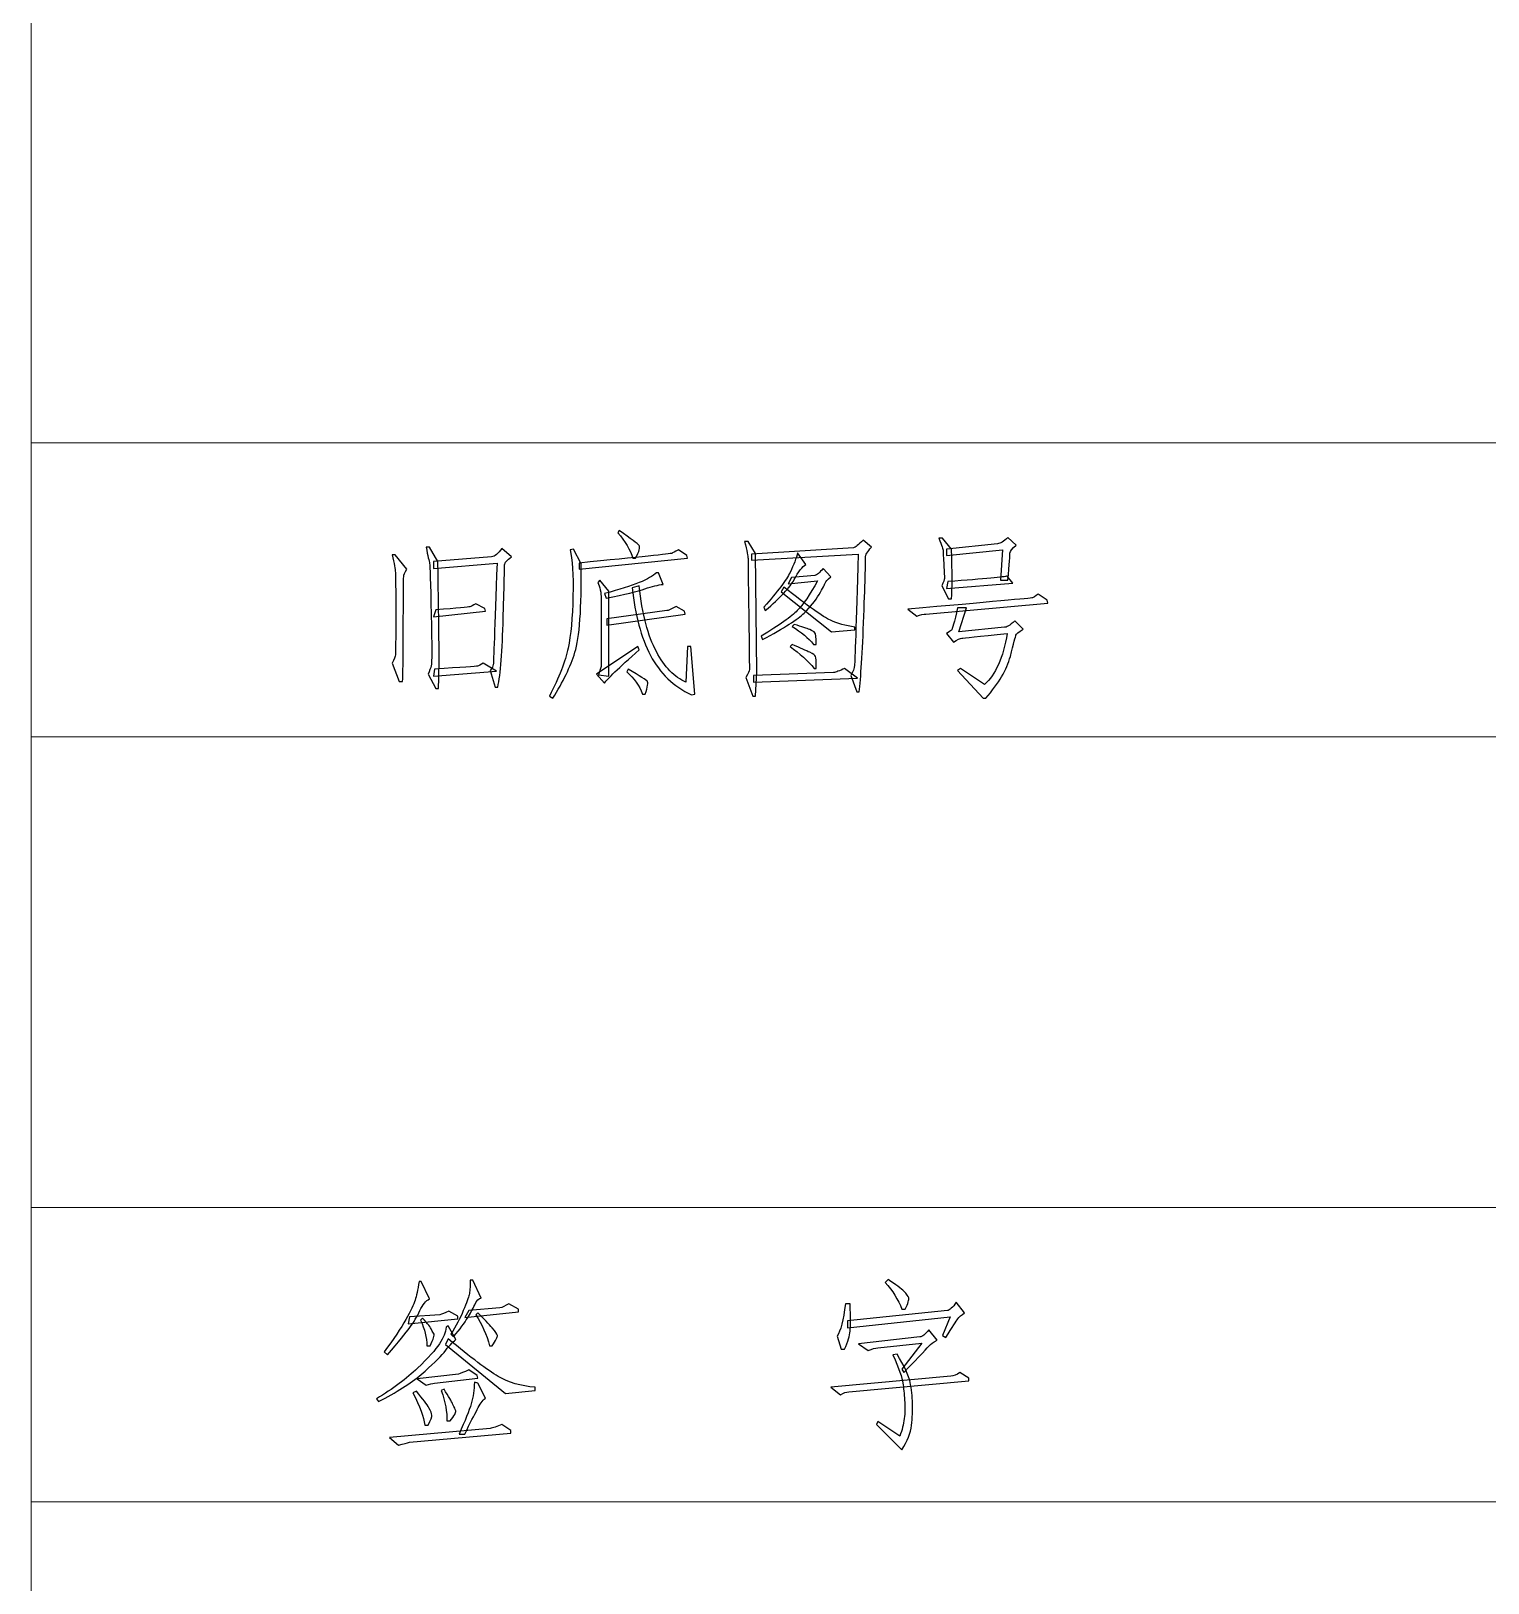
# Model space of a CAD drawing. Header units: millimetres. Extents: x -894 to 2281, y 379 to 1725.
# Drawn here: x 279 to 375.5, y 664.2 to 766.9 of the extents above; entities that cross this region are included whole.
import ezdxf

# ---------------------------------------------------------------- set-up
doc = ezdxf.new("R2010")
doc.units = ezdxf.units.MM
doc.layers.add('layer 1', color=7, linetype='Continuous')

msp = doc.modelspace()

# ---------------------------------------------------------------- linework, layer by layer
at = {"layer": 'layer 1', "color": 1, "lineweight": 9}
for points in [[(279.043, 1724.756), (279.043, 1724.756), (279.043, 568.309), (279.043, 568.309)], [(383.463, 739.634), (383.463, 739.634), (279.043, 739.634), (279.043, 739.634)], [(383.463, 720.165), (383.463, 720.165), (279.043, 720.165), (279.043, 720.165)], [(383.463, 689.015), (383.463, 689.015), (279.043, 689.015), (279.043, 689.015)], [(383.463, 669.547), (383.463, 669.547), (279.043, 669.547), (279.043, 669.547)]]:
    msp.add_open_spline(points, degree=3, dxfattribs=at)
at = {"layer": 'layer 1', "color": 1}
for points, knots in [([(318.88, 731.995), (318.697, 732.543), (318.363, 733.105), (317.876, 733.683), (317.876, 733.683), (317.876, 733.683), (317.967, 733.82), (317.967, 733.82), (317.967, 733.82), (318.758, 733.273), (319.2, 732.946), (319.291, 732.838), (319.291, 732.838), (319.381, 732.731), (319.305, 732.451), (319.061, 731.995), (319.061, 731.995), (319.061, 731.995), (318.88, 731.995), (318.88, 731.995)], [0, 0, 0, 0, 0.2, 0.2, 0.2, 0.2, 0.4, 0.4, 0.4, 0.4, 0.6, 0.6, 0.6, 0.6, 0.8, 0.8, 0.8, 0.8, 1, 1, 1, 1]), ([(339.642, 732.587), (339.642, 732.587), (343.018, 732.953), (343.018, 732.953), (343.018, 732.953), (343.201, 732.953), (343.429, 733.09), (343.703, 733.364), (343.703, 733.364), (343.703, 733.364), (344.25, 732.862), (344.25, 732.862), (344.25, 732.862), (343.976, 732.618), (343.839, 732.443), (343.839, 732.336), (343.839, 732.336), (343.839, 732.231), (343.795, 731.629), (343.703, 730.535), (343.703, 730.535), (343.703, 730.535), (343.201, 730.535), (343.201, 730.535), (343.201, 730.535), (343.201, 730.535), (343.337, 732.543), (343.337, 732.543), (343.337, 732.543), (343.337, 732.543), (339.642, 732.176), (339.642, 732.176), (339.642, 732.176), (339.642, 732.176), (339.642, 732.587), (339.642, 732.587)], [0, 0, 0, 0, 0.1111111, 0.1111111, 0.1111111, 0.1111111, 0.2222222, 0.2222222, 0.2222222, 0.2222222, 0.3333333, 0.3333333, 0.3333333, 0.3333333, 0.4444444, 0.4444444, 0.4444444, 0.4444444, 0.5555556, 0.5555556, 0.5555556, 0.5555556, 0.6666667, 0.6666667, 0.6666667, 0.6666667, 0.7777778, 0.7777778, 0.7777778, 0.7777778, 0.8888889, 0.8888889, 0.8888889, 0.8888889, 1, 1, 1, 1]), ([(305.533, 728.275), (305.488, 730.389), (305.449, 731.514), (305.42, 731.653), (305.42, 731.653), (305.389, 731.789), (305.313, 732.147), (305.19, 732.726), (305.19, 732.726), (305.19, 732.726), (305.42, 732.726), (305.42, 732.726), (305.42, 732.726), (305.42, 732.726), (305.967, 731.766), (305.967, 731.766), (305.967, 731.766), (306.058, 727.204), (306.074, 724.405), (306.012, 723.371), (306.012, 723.371), (306.012, 723.371), (305.831, 723.371), (305.831, 723.371), (305.831, 723.371), (305.831, 723.371), (305.328, 724.329), (305.328, 724.329), (305.328, 724.329), (305.42, 724.541), (305.488, 724.724), (305.533, 724.876), (305.533, 724.876), (305.579, 725.027), (305.579, 726.161), (305.533, 728.275)], [0, 0, 0, 0, 0.1111111, 0.1111111, 0.1111111, 0.1111111, 0.2222222, 0.2222222, 0.2222222, 0.2222222, 0.3333333, 0.3333333, 0.3333333, 0.3333333, 0.4444444, 0.4444444, 0.4444444, 0.4444444, 0.5555556, 0.5555556, 0.5555556, 0.5555556, 0.6666667, 0.6666667, 0.6666667, 0.6666667, 0.7777778, 0.7777778, 0.7777778, 0.7777778, 0.8888889, 0.8888889, 0.8888889, 0.8888889, 1, 1, 1, 1]), ([(309.936, 723.462), (309.936, 723.462), (309.753, 723.462), (309.753, 723.462), (309.753, 723.462), (309.753, 723.462), (309.434, 724.556), (309.434, 724.556), (309.434, 724.556), (309.557, 724.708), (309.625, 724.847), (309.641, 724.967), (309.641, 724.967), (309.654, 725.09), (309.738, 727.325), (309.89, 731.676), (309.89, 731.676), (309.89, 731.676), (305.692, 731.31), (305.692, 731.31), (305.692, 731.31), (305.692, 731.31), (305.692, 731.766), (305.692, 731.766), (305.692, 731.766), (305.692, 731.766), (309.526, 732.085), (309.526, 732.085), (309.526, 732.085), (309.738, 732.116), (309.968, 732.299), (310.211, 732.634), (310.211, 732.634), (310.211, 732.634), (310.85, 732.085), (310.85, 732.085), (310.85, 732.085), (310.544, 731.873), (310.392, 731.698), (310.392, 731.561), (310.392, 731.561), (310.392, 731.425), (310.363, 730.253), (310.3, 728.047), (310.3, 728.047), (310.24, 725.841), (310.12, 724.313), (309.936, 723.462)], [0, 0, 0, 0, 0.0833333, 0.0833333, 0.0833333, 0.0833333, 0.1666667, 0.1666667, 0.1666667, 0.1666667, 0.25, 0.25, 0.25, 0.25, 0.3333333, 0.3333333, 0.3333333, 0.3333333, 0.4166667, 0.4166667, 0.4166667, 0.4166667, 0.5, 0.5, 0.5, 0.5, 0.5833333, 0.5833333, 0.5833333, 0.5833333, 0.6666667, 0.6666667, 0.6666667, 0.6666667, 0.75, 0.75, 0.75, 0.75, 0.8333333, 0.8333333, 0.8333333, 0.8333333, 0.9166667, 0.9166667, 0.9166667, 0.9166667, 1, 1, 1, 1]), ([(314.956, 732.587), (314.956, 732.587), (315.458, 731.629), (315.458, 731.629), (315.458, 731.629), (315.487, 728.678), (315.351, 726.725), (315.047, 725.765), (315.047, 725.765), (314.743, 724.808), (314.257, 723.797), (313.587, 722.732), (313.587, 722.732), (313.587, 722.732), (313.359, 722.868), (313.359, 722.868), (313.359, 722.868), (313.998, 724.116), (314.408, 725.174), (314.592, 726.04), (314.592, 726.04), (314.772, 726.906), (314.88, 728.055), (314.911, 729.486), (314.911, 729.486), (314.94, 730.915), (314.88, 731.933), (314.728, 732.543), (314.728, 732.543), (314.728, 732.543), (314.956, 732.587), (314.956, 732.587)], [0, 0, 0, 0, 0.125, 0.125, 0.125, 0.125, 0.25, 0.25, 0.25, 0.25, 0.375, 0.375, 0.375, 0.375, 0.5, 0.5, 0.5, 0.5, 0.625, 0.625, 0.625, 0.625, 0.75, 0.75, 0.75, 0.75, 0.875, 0.875, 0.875, 0.875, 1, 1, 1, 1]), ([(322.439, 732.176), (322.439, 732.176), (322.484, 731.995), (322.484, 731.995), (322.484, 731.995), (322.484, 731.995), (315.322, 731.265), (315.322, 731.265), (315.322, 731.265), (315.322, 731.265), (315.322, 731.676), (315.322, 731.676), (315.322, 731.676), (319.367, 732.071), (321.411, 732.284), (321.458, 732.315), (321.458, 732.315), (321.503, 732.344), (321.649, 732.42), (321.892, 732.543), (321.892, 732.543), (321.892, 732.543), (322.439, 732.176), (322.439, 732.176)], [0, 0, 0, 0, 0.1666667, 0.1666667, 0.1666667, 0.1666667, 0.3333333, 0.3333333, 0.3333333, 0.3333333, 0.5, 0.5, 0.5, 0.5, 0.6666667, 0.6666667, 0.6666667, 0.6666667, 0.8333333, 0.8333333, 0.8333333, 0.8333333, 1, 1, 1, 1]), ([(327.092, 724.465), (327.092, 724.465), (327.003, 722.868), (327.003, 722.868), (327.003, 722.868), (327.003, 722.868), (326.82, 722.868), (326.82, 722.868), (326.82, 722.868), (326.82, 722.868), (326.362, 724.101), (326.362, 724.101), (326.362, 724.101), (326.516, 724.375), (326.592, 724.549), (326.592, 724.624), (326.592, 724.624), (326.592, 724.7), (326.576, 725.911), (326.545, 728.254), (326.545, 728.254), (326.516, 730.596), (326.501, 731.836), (326.501, 731.972), (326.501, 731.972), (326.501, 732.108), (326.425, 732.482), (326.273, 733.09), (326.273, 733.09), (326.273, 733.09), (326.501, 733.09), (326.501, 733.09), (326.501, 733.09), (326.501, 733.09), (327.003, 732.315), (327.003, 732.315), (327.003, 732.315), (327.003, 732.315), (327.092, 724.465), (327.092, 724.465)], [0, 0, 0, 0, 0.1, 0.1, 0.1, 0.1, 0.2, 0.2, 0.2, 0.2, 0.3, 0.3, 0.3, 0.3, 0.4, 0.4, 0.4, 0.4, 0.5, 0.5, 0.5, 0.5, 0.6, 0.6, 0.6, 0.6, 0.7, 0.7, 0.7, 0.7, 0.8, 0.8, 0.8, 0.8, 0.9, 0.9, 0.9, 0.9, 1, 1, 1, 1]), ([(334.165, 728.162), (334.074, 725.697), (333.969, 724.025), (333.846, 723.143), (333.846, 723.143), (333.846, 723.143), (333.71, 723.143), (333.71, 723.143), (333.71, 723.143), (333.71, 723.143), (333.299, 724.237), (333.299, 724.237), (333.299, 724.237), (333.451, 724.48), (333.535, 724.708), (333.55, 724.922), (333.55, 724.922), (333.566, 725.135), (333.65, 727.584), (333.801, 732.268), (333.801, 732.268), (333.801, 732.268), (326.728, 731.857), (326.728, 731.857), (326.728, 731.857), (326.728, 731.857), (326.728, 732.268), (326.728, 732.268), (326.728, 732.268), (326.728, 732.268), (333.482, 732.679), (333.482, 732.679), (333.482, 732.679), (333.603, 732.71), (333.817, 732.877), (334.121, 733.181), (334.121, 733.181), (334.121, 733.181), (334.668, 732.726), (334.668, 732.726), (334.668, 732.726), (334.393, 732.42), (334.265, 732.2), (334.28, 732.064), (334.28, 732.064), (334.296, 731.925), (334.257, 730.625), (334.165, 728.162)], [0, 0, 0, 0, 0.0833333, 0.0833333, 0.0833333, 0.0833333, 0.1666667, 0.1666667, 0.1666667, 0.1666667, 0.25, 0.25, 0.25, 0.25, 0.3333333, 0.3333333, 0.3333333, 0.3333333, 0.4166667, 0.4166667, 0.4166667, 0.4166667, 0.5, 0.5, 0.5, 0.5, 0.5833333, 0.5833333, 0.5833333, 0.5833333, 0.6666667, 0.6666667, 0.6666667, 0.6666667, 0.75, 0.75, 0.75, 0.75, 0.8333333, 0.8333333, 0.8333333, 0.8333333, 0.9166667, 0.9166667, 0.9166667, 0.9166667, 1, 1, 1, 1]), ([(327.641, 728.526), (327.641, 728.526), (327.55, 728.756), (327.55, 728.756), (327.55, 728.756), (328.463, 729.79), (329.039, 730.557), (329.283, 731.059), (329.283, 731.059), (329.526, 731.561), (329.693, 731.995), (329.785, 732.359), (329.785, 732.359), (329.785, 732.359), (330.332, 731.585), (330.332, 731.585), (330.332, 731.585), (330.089, 731.433), (329.832, 731.098), (329.557, 730.58), (329.557, 730.58), (329.283, 730.062), (328.644, 729.379), (327.641, 728.526)], [0, 0, 0, 0, 0.1666667, 0.1666667, 0.1666667, 0.1666667, 0.3333333, 0.3333333, 0.3333333, 0.3333333, 0.5, 0.5, 0.5, 0.5, 0.6666667, 0.6666667, 0.6666667, 0.6666667, 0.8333333, 0.8333333, 0.8333333, 0.8333333, 1, 1, 1, 1]), ([(339.961, 729.303), (339.961, 729.303), (339.778, 729.303), (339.778, 729.303), (339.778, 729.303), (339.778, 729.303), (339.323, 730.169), (339.323, 730.169), (339.323, 730.169), (339.443, 730.413), (339.504, 730.572), (339.504, 730.648), (339.504, 730.648), (339.504, 730.724), (339.49, 731.036), (339.459, 731.585), (339.459, 731.585), (339.428, 732.132), (339.414, 732.435), (339.414, 732.496), (339.414, 732.496), (339.414, 732.558), (339.323, 732.831), (339.14, 733.317), (339.14, 733.317), (339.14, 733.317), (339.367, 733.317), (339.367, 733.317), (339.367, 733.317), (339.367, 733.317), (339.961, 732.587), (339.961, 732.587), (339.961, 732.587), (340.022, 731.067), (340.022, 729.973), (339.961, 729.303)], [0, 0, 0, 0, 0.1111111, 0.1111111, 0.1111111, 0.1111111, 0.2222222, 0.2222222, 0.2222222, 0.2222222, 0.3333333, 0.3333333, 0.3333333, 0.3333333, 0.4444444, 0.4444444, 0.4444444, 0.4444444, 0.5555556, 0.5555556, 0.5555556, 0.5555556, 0.6666667, 0.6666667, 0.6666667, 0.6666667, 0.7777778, 0.7777778, 0.7777778, 0.7777778, 0.8888889, 0.8888889, 0.8888889, 0.8888889, 1, 1, 1, 1]), ([(303.913, 731.265), (303.792, 731.051), (303.722, 730.884), (303.708, 730.763), (303.708, 730.763), (303.693, 730.64), (303.685, 729.706), (303.685, 727.956), (303.685, 727.956), (303.685, 726.207), (303.669, 724.831), (303.64, 723.826), (303.64, 723.826), (303.64, 723.826), (303.41, 723.826), (303.41, 723.826), (303.41, 723.826), (303.41, 723.826), (302.955, 725.059), (302.955, 725.059), (302.955, 725.059), (303.076, 725.302), (303.146, 725.485), (303.159, 725.606), (303.159, 725.606), (303.175, 725.728), (303.183, 726.618), (303.183, 728.275), (303.183, 728.275), (303.183, 729.934), (303.175, 730.862), (303.159, 731.059), (303.159, 731.059), (303.146, 731.258), (303.076, 731.645), (302.955, 732.223), (302.955, 732.223), (302.955, 732.223), (303.138, 732.223), (303.138, 732.223), (303.138, 732.223), (303.138, 732.223), (303.913, 731.265), (303.913, 731.265)], [0, 0, 0, 0, 0.0909091, 0.0909091, 0.0909091, 0.0909091, 0.1818182, 0.1818182, 0.1818182, 0.1818182, 0.2727273, 0.2727273, 0.2727273, 0.2727273, 0.3636364, 0.3636364, 0.3636364, 0.3636364, 0.4545455, 0.4545455, 0.4545455, 0.4545455, 0.5454545, 0.5454545, 0.5454545, 0.5454545, 0.6363636, 0.6363636, 0.6363636, 0.6363636, 0.7272727, 0.7272727, 0.7272727, 0.7272727, 0.8181818, 0.8181818, 0.8181818, 0.8181818, 0.9090909, 0.9090909, 0.9090909, 0.9090909, 1, 1, 1, 1]), ([(330.219, 728.366), (329.808, 727.956), (328.887, 727.372), (327.458, 726.61), (327.458, 726.61), (327.458, 726.61), (327.367, 726.838), (327.367, 726.838), (327.367, 726.838), (328.584, 727.568), (329.382, 728.131), (329.761, 728.526), (329.761, 728.526), (330.143, 728.921), (330.591, 729.575), (331.109, 730.489), (331.109, 730.489), (331.109, 730.489), (329.146, 730.305), (329.146, 730.305), (329.146, 730.305), (329.146, 730.305), (329.374, 730.716), (329.374, 730.716), (329.374, 730.716), (329.374, 730.716), (330.926, 730.855), (330.926, 730.855), (330.926, 730.855), (331.048, 730.884), (331.229, 731.036), (331.473, 731.31), (331.473, 731.31), (331.473, 731.31), (331.975, 730.763), (331.975, 730.763), (331.975, 730.763), (331.763, 730.58), (331.64, 730.444), (331.611, 730.352), (331.611, 730.352), (331.58, 730.261), (331.444, 730.01), (331.2, 729.599), (331.2, 729.599), (330.957, 729.188), (330.63, 728.777), (330.219, 728.366)], [0, 0, 0, 0, 0.0833333, 0.0833333, 0.0833333, 0.0833333, 0.1666667, 0.1666667, 0.1666667, 0.1666667, 0.25, 0.25, 0.25, 0.25, 0.3333333, 0.3333333, 0.3333333, 0.3333333, 0.4166667, 0.4166667, 0.4166667, 0.4166667, 0.5, 0.5, 0.5, 0.5, 0.5833333, 0.5833333, 0.5833333, 0.5833333, 0.6666667, 0.6666667, 0.6666667, 0.6666667, 0.75, 0.75, 0.75, 0.75, 0.8333333, 0.8333333, 0.8333333, 0.8333333, 0.9166667, 0.9166667, 0.9166667, 0.9166667, 1, 1, 1, 1]), ([(316.782, 724.831), (316.782, 724.831), (316.782, 729.303), (316.782, 729.303), (316.782, 729.303), (316.782, 729.729), (316.704, 730.093), (316.552, 730.397), (316.552, 730.397), (316.552, 730.397), (316.69, 730.535), (316.69, 730.535), (316.69, 730.535), (316.69, 730.535), (317.282, 729.805), (317.282, 729.805), (317.282, 729.805), (317.282, 729.805), (317.282, 724.192), (317.282, 724.192), (317.282, 724.192), (317.282, 724.192), (316.599, 724.284), (316.599, 724.284), (316.599, 724.284), (316.599, 724.284), (316.782, 724.831), (316.782, 724.831)], [0, 0, 0, 0, 0.1428571, 0.1428571, 0.1428571, 0.1428571, 0.2857143, 0.2857143, 0.2857143, 0.2857143, 0.4285714, 0.4285714, 0.4285714, 0.4285714, 0.5714286, 0.5714286, 0.5714286, 0.5714286, 0.7142857, 0.7142857, 0.7142857, 0.7142857, 0.8571429, 0.8571429, 0.8571429, 0.8571429, 1, 1, 1, 1]), ([(317.101, 729.348), (317.101, 729.348), (317.01, 729.667), (317.01, 729.667), (317.01, 729.667), (317.983, 729.91), (318.742, 730.146), (319.291, 730.376), (319.291, 730.376), (319.838, 730.603), (320.218, 730.823), (320.432, 731.036), (320.432, 731.036), (320.432, 731.036), (320.568, 731.036), (320.568, 731.036), (320.568, 731.036), (320.568, 731.036), (320.888, 730.261), (320.888, 730.261), (320.888, 730.261), (320.553, 730.23), (320.15, 730.132), (319.679, 729.965), (319.679, 729.965), (319.208, 729.797), (318.347, 729.591), (317.101, 729.348)], [0, 0, 0, 0, 0.1428571, 0.1428571, 0.1428571, 0.1428571, 0.2857143, 0.2857143, 0.2857143, 0.2857143, 0.4285714, 0.4285714, 0.4285714, 0.4285714, 0.5714286, 0.5714286, 0.5714286, 0.5714286, 0.7142857, 0.7142857, 0.7142857, 0.7142857, 0.8571429, 0.8571429, 0.8571429, 0.8571429, 1, 1, 1, 1]), ([(344.022, 730.352), (344.022, 730.352), (339.642, 729.986), (339.642, 729.986), (339.642, 729.986), (339.642, 729.986), (339.734, 730.444), (339.734, 730.444), (339.734, 730.444), (342.196, 730.625), (343.505, 730.747), (343.656, 730.808), (343.656, 730.808), (343.656, 730.808), (344.022, 730.352), (344.022, 730.352)], [0, 0, 0, 0, 0.25, 0.25, 0.25, 0.25, 0.5, 0.5, 0.5, 0.5, 0.75, 0.75, 0.75, 0.75, 1, 1, 1, 1]), ([(322.484, 726.155), (322.484, 726.155), (322.712, 726.155), (322.712, 726.155), (322.712, 726.155), (322.712, 726.155), (322.986, 723.005), (322.986, 723.005), (322.986, 723.005), (322.986, 723.005), (322.759, 722.96), (322.759, 722.96), (322.759, 722.96), (321.571, 723.507), (320.668, 724.375), (320.043, 725.561), (320.043, 725.561), (319.42, 726.747), (319.017, 728.238), (318.834, 730.033), (318.834, 730.033), (318.834, 730.033), (319.291, 730.169), (319.291, 730.169), (319.291, 730.169), (319.503, 728.283), (319.883, 726.83), (320.432, 725.812), (320.432, 725.812), (320.979, 724.792), (321.633, 724.116), (322.393, 723.782), (322.393, 723.782), (322.393, 723.782), (322.484, 726.155), (322.484, 726.155)], [0, 0, 0, 0, 0.1111111, 0.1111111, 0.1111111, 0.1111111, 0.2222222, 0.2222222, 0.2222222, 0.2222222, 0.3333333, 0.3333333, 0.3333333, 0.3333333, 0.4444444, 0.4444444, 0.4444444, 0.4444444, 0.5555556, 0.5555556, 0.5555556, 0.5555556, 0.6666667, 0.6666667, 0.6666667, 0.6666667, 0.7777778, 0.7777778, 0.7777778, 0.7777778, 0.8888889, 0.8888889, 0.8888889, 0.8888889, 1, 1, 1, 1]), ([(328.691, 729.758), (328.691, 729.758), (328.872, 730.078), (328.872, 730.078), (328.872, 730.078), (330.455, 728.832), (331.481, 728.102), (331.952, 727.887), (331.952, 727.887), (332.425, 727.675), (332.964, 727.523), (333.574, 727.432), (333.574, 727.432), (333.574, 727.432), (333.574, 727.249), (333.574, 727.249), (333.574, 727.249), (333.574, 727.249), (332.022, 727.113), (332.022, 727.113), (332.022, 727.113), (332.022, 727.113), (328.691, 729.758), (328.691, 729.758)], [0, 0, 0, 0, 0.1666667, 0.1666667, 0.1666667, 0.1666667, 0.3333333, 0.3333333, 0.3333333, 0.3333333, 0.5, 0.5, 0.5, 0.5, 0.6666667, 0.6666667, 0.6666667, 0.6666667, 0.8333333, 0.8333333, 0.8333333, 0.8333333, 1, 1, 1, 1]), ([(346.304, 729.211), (346.304, 729.211), (346.349, 729.028), (346.349, 729.028), (346.349, 729.028), (346.349, 729.028), (338.273, 728.298), (338.273, 728.298), (338.273, 728.298), (338.119, 728.298), (337.923, 728.254), (337.68, 728.162), (337.68, 728.162), (337.68, 728.162), (337.086, 728.618), (337.086, 728.618), (337.086, 728.618), (342.531, 729.104), (345.276, 729.355), (345.323, 729.371), (345.323, 729.371), (345.368, 729.387), (345.498, 729.47), (345.71, 729.622), (345.71, 729.622), (345.71, 729.622), (346.304, 729.211), (346.304, 729.211)], [0, 0, 0, 0, 0.1428571, 0.1428571, 0.1428571, 0.1428571, 0.2857143, 0.2857143, 0.2857143, 0.2857143, 0.4285714, 0.4285714, 0.4285714, 0.4285714, 0.5714286, 0.5714286, 0.5714286, 0.5714286, 0.7142857, 0.7142857, 0.7142857, 0.7142857, 0.8571429, 0.8571429, 0.8571429, 0.8571429, 1, 1, 1, 1]), ([(309.115, 728.481), (309.115, 728.481), (305.692, 728.115), (305.692, 728.115), (305.692, 728.115), (305.692, 728.115), (305.831, 728.573), (305.831, 728.573), (305.831, 728.573), (307.26, 728.693), (308.013, 728.762), (308.089, 728.777), (308.089, 728.777), (308.165, 728.793), (308.293, 728.861), (308.476, 728.984), (308.476, 728.984), (308.476, 728.984), (309.07, 728.664), (309.07, 728.664), (309.07, 728.664), (309.07, 728.664), (309.115, 728.481), (309.115, 728.481)], [0, 0, 0, 0, 0.1666667, 0.1666667, 0.1666667, 0.1666667, 0.3333333, 0.3333333, 0.3333333, 0.3333333, 0.5, 0.5, 0.5, 0.5, 0.6666667, 0.6666667, 0.6666667, 0.6666667, 0.8333333, 0.8333333, 0.8333333, 0.8333333, 1, 1, 1, 1]), ([(317.146, 727.979), (317.146, 727.979), (321.115, 728.526), (321.115, 728.526), (321.115, 728.526), (321.207, 728.526), (321.419, 728.618), (321.754, 728.801), (321.754, 728.801), (321.754, 728.801), (322.301, 728.481), (322.301, 728.481), (322.301, 728.481), (322.301, 728.481), (322.348, 728.298), (322.348, 728.298), (322.348, 728.298), (322.348, 728.298), (317.146, 727.568), (317.146, 727.568), (317.146, 727.568), (317.146, 727.568), (317.146, 727.979), (317.146, 727.979)], [0, 0, 0, 0, 0.1666667, 0.1666667, 0.1666667, 0.1666667, 0.3333333, 0.3333333, 0.3333333, 0.3333333, 0.5, 0.5, 0.5, 0.5, 0.6666667, 0.6666667, 0.6666667, 0.6666667, 0.8333333, 0.8333333, 0.8333333, 0.8333333, 1, 1, 1, 1]), ([(342.152, 723.645), (342.882, 724.284), (343.384, 725.409), (343.656, 727.021), (343.656, 727.021), (341.741, 726.809), (340.736, 726.702), (340.645, 726.702), (340.645, 726.702), (340.553, 726.702), (340.372, 726.61), (340.098, 726.427), (340.098, 726.427), (340.098, 726.427), (339.642, 727.021), (339.642, 727.021), (339.642, 727.021), (339.794, 727.113), (339.901, 727.181), (339.961, 727.226), (339.961, 727.226), (340.022, 727.272), (340.158, 727.767), (340.372, 728.709), (340.372, 728.709), (340.372, 728.709), (340.964, 728.709), (340.964, 728.709), (340.964, 728.709), (340.964, 728.709), (340.464, 727.113), (340.464, 727.113), (340.464, 727.113), (340.464, 727.113), (343.473, 727.432), (343.473, 727.432), (343.473, 727.432), (343.596, 727.401), (343.824, 727.539), (344.159, 727.843), (344.159, 727.843), (344.159, 727.843), (344.706, 727.296), (344.706, 727.296), (344.706, 727.296), (344.402, 727.113), (344.242, 726.982), (344.227, 726.906), (344.227, 726.906), (344.211, 726.83), (344.091, 726.359), (343.863, 725.493), (343.863, 725.493), (343.633, 724.624), (343.094, 723.706), (342.243, 722.732), (342.243, 722.732), (342.243, 722.732), (342.06, 722.732), (342.06, 722.732), (342.06, 722.732), (342.06, 722.732), (340.372, 724.556), (340.372, 724.556), (340.372, 724.556), (340.372, 724.556), (340.553, 724.695), (340.553, 724.695), (340.553, 724.695), (340.553, 724.695), (342.152, 723.645), (342.152, 723.645)], [0, 0, 0, 0, 0.0555556, 0.0555556, 0.0555556, 0.0555556, 0.1111111, 0.1111111, 0.1111111, 0.1111111, 0.1666667, 0.1666667, 0.1666667, 0.1666667, 0.2222222, 0.2222222, 0.2222222, 0.2222222, 0.2777778, 0.2777778, 0.2777778, 0.2777778, 0.3333333, 0.3333333, 0.3333333, 0.3333333, 0.3888889, 0.3888889, 0.3888889, 0.3888889, 0.4444444, 0.4444444, 0.4444444, 0.4444444, 0.5, 0.5, 0.5, 0.5, 0.5555556, 0.5555556, 0.5555556, 0.5555556, 0.6111111, 0.6111111, 0.6111111, 0.6111111, 0.6666667, 0.6666667, 0.6666667, 0.6666667, 0.7222222, 0.7222222, 0.7222222, 0.7222222, 0.7777778, 0.7777778, 0.7777778, 0.7777778, 0.8333333, 0.8333333, 0.8333333, 0.8333333, 0.8888889, 0.8888889, 0.8888889, 0.8888889, 0.9444444, 0.9444444, 0.9444444, 0.9444444, 1, 1, 1, 1]), ([(329.557, 727.615), (330.075, 727.461), (330.416, 727.348), (330.583, 727.272), (330.583, 727.272), (330.751, 727.196), (330.865, 727.128), (330.926, 727.066), (330.926, 727.066), (330.986, 727.006), (331.017, 726.747), (331.017, 726.291), (331.017, 726.291), (331.017, 726.291), (330.834, 726.291), (330.834, 726.291), (330.834, 726.291), (330.499, 726.717), (330.028, 727.113), (329.421, 727.477), (329.421, 727.477), (329.421, 727.477), (329.557, 727.615), (329.557, 727.615)], [0, 0, 0, 0, 0.1666667, 0.1666667, 0.1666667, 0.1666667, 0.3333333, 0.3333333, 0.3333333, 0.3333333, 0.5, 0.5, 0.5, 0.5, 0.6666667, 0.6666667, 0.6666667, 0.6666667, 0.8333333, 0.8333333, 0.8333333, 0.8333333, 1, 1, 1, 1]), ([(319.2, 726.155), (319.2, 726.155), (319.291, 725.925), (319.291, 725.925), (319.291, 725.925), (317.921, 724.708), (317.161, 723.978), (317.01, 723.735), (317.01, 723.735), (317.01, 723.735), (316.46, 724.329), (316.46, 724.329), (316.46, 724.329), (316.46, 724.329), (319.2, 726.155), (319.2, 726.155)], [0, 0, 0, 0, 0.25, 0.25, 0.25, 0.25, 0.5, 0.5, 0.5, 0.5, 0.75, 0.75, 0.75, 0.75, 1, 1, 1, 1]), ([(329.283, 726.155), (329.283, 726.155), (329.421, 726.291), (329.421, 726.291), (329.421, 726.291), (329.968, 726.048), (330.355, 725.872), (330.583, 725.765), (330.583, 725.765), (330.813, 725.66), (330.941, 725.569), (330.973, 725.493), (330.973, 725.493), (331.002, 725.417), (331.017, 725.15), (331.017, 724.695), (331.017, 724.695), (331.017, 724.695), (330.881, 724.695), (330.881, 724.695), (330.881, 724.695), (330.455, 725.211), (329.923, 725.697), (329.283, 726.155)], [0, 0, 0, 0, 0.1666667, 0.1666667, 0.1666667, 0.1666667, 0.3333333, 0.3333333, 0.3333333, 0.3333333, 0.5, 0.5, 0.5, 0.5, 0.6666667, 0.6666667, 0.6666667, 0.6666667, 0.8333333, 0.8333333, 0.8333333, 0.8333333, 1, 1, 1, 1]), ([(305.692, 724.192), (305.692, 724.192), (305.739, 724.648), (305.739, 724.648), (305.739, 724.648), (307.563, 724.771), (308.513, 724.839), (308.589, 724.854), (308.589, 724.854), (308.667, 724.868), (308.796, 724.938), (308.979, 725.059), (308.979, 725.059), (308.979, 725.059), (309.845, 724.512), (309.845, 724.512), (309.845, 724.512), (309.845, 724.512), (305.692, 724.192), (305.692, 724.192)], [0, 0, 0, 0, 0.2, 0.2, 0.2, 0.2, 0.4, 0.4, 0.4, 0.4, 0.6, 0.6, 0.6, 0.6, 0.8, 0.8, 0.8, 0.8, 1, 1, 1, 1]), ([(318.47, 724.465), (318.47, 724.465), (318.561, 724.648), (318.561, 724.648), (318.561, 724.648), (319.352, 724.192), (319.778, 723.926), (319.838, 723.85), (319.838, 723.85), (319.899, 723.774), (319.854, 723.491), (319.702, 723.005), (319.702, 723.005), (319.702, 723.005), (319.519, 723.005), (319.519, 723.005), (319.519, 723.005), (319.305, 723.554), (318.956, 724.041), (318.47, 724.465)], [0, 0, 0, 0, 0.2, 0.2, 0.2, 0.2, 0.4, 0.4, 0.4, 0.4, 0.6, 0.6, 0.6, 0.6, 0.8, 0.8, 0.8, 0.8, 1, 1, 1, 1]), ([(326.865, 723.782), (326.865, 723.782), (326.865, 724.237), (326.865, 724.237), (326.865, 724.237), (326.865, 724.237), (332.158, 724.42), (332.158, 724.42), (332.158, 724.42), (332.31, 724.451), (332.553, 724.541), (332.888, 724.695), (332.888, 724.695), (332.888, 724.695), (333.755, 724.054), (333.755, 724.054), (333.755, 724.054), (333.755, 724.054), (326.865, 723.782), (326.865, 723.782)], [0, 0, 0, 0, 0.2, 0.2, 0.2, 0.2, 0.4, 0.4, 0.4, 0.4, 0.6, 0.6, 0.6, 0.6, 0.8, 0.8, 0.8, 0.8, 1, 1, 1, 1]), ([(305.42, 682.976), (305.176, 682.853), (304.962, 682.596), (304.779, 682.199), (304.779, 682.199), (304.598, 681.803), (304.376, 681.432), (304.119, 681.081), (304.119, 681.081), (303.86, 680.731), (303.366, 680.131), (302.636, 679.278), (302.636, 679.278), (302.636, 679.278), (302.408, 679.461), (302.408, 679.461), (302.408, 679.461), (303.046, 680.314), (303.525, 681.029), (303.845, 681.607), (303.845, 681.607), (304.164, 682.185), (304.37, 682.609), (304.46, 682.884), (304.46, 682.884), (304.551, 683.159), (304.643, 683.569), (304.734, 684.116), (304.734, 684.116), (304.734, 684.116), (304.871, 684.116), (304.871, 684.116), (304.871, 684.116), (304.871, 684.116), (305.42, 682.976), (305.42, 682.976)], [0, 0, 0, 0, 0.1111111, 0.1111111, 0.1111111, 0.1111111, 0.2222222, 0.2222222, 0.2222222, 0.2222222, 0.3333333, 0.3333333, 0.3333333, 0.3333333, 0.4444444, 0.4444444, 0.4444444, 0.4444444, 0.5555556, 0.5555556, 0.5555556, 0.5555556, 0.6666667, 0.6666667, 0.6666667, 0.6666667, 0.7777778, 0.7777778, 0.7777778, 0.7777778, 0.8888889, 0.8888889, 0.8888889, 0.8888889, 1, 1, 1, 1]), ([(308.042, 683.248), (308.089, 683.431), (308.11, 683.75), (308.11, 684.208), (308.11, 684.208), (308.11, 684.208), (308.293, 684.208), (308.293, 684.208), (308.293, 684.208), (308.293, 684.208), (308.84, 683.02), (308.84, 683.02), (308.84, 683.02), (308.688, 683.02), (308.544, 682.876), (308.408, 682.588), (308.408, 682.588), (308.27, 682.298), (308.11, 682.002), (307.929, 681.698), (307.929, 681.698), (307.746, 681.393), (307.443, 680.982), (307.016, 680.466), (307.016, 680.466), (307.016, 680.466), (306.833, 680.649), (306.833, 680.649), (306.833, 680.649), (307.168, 681.165), (307.443, 681.683), (307.655, 682.199), (307.655, 682.199), (307.867, 682.717), (307.997, 683.067), (308.042, 683.248)], [0, 0, 0, 0, 0.1111111, 0.1111111, 0.1111111, 0.1111111, 0.2222222, 0.2222222, 0.2222222, 0.2222222, 0.3333333, 0.3333333, 0.3333333, 0.3333333, 0.4444444, 0.4444444, 0.4444444, 0.4444444, 0.5555556, 0.5555556, 0.5555556, 0.5555556, 0.6666667, 0.6666667, 0.6666667, 0.6666667, 0.7777778, 0.7777778, 0.7777778, 0.7777778, 0.8888889, 0.8888889, 0.8888889, 0.8888889, 1, 1, 1, 1]), ([(336.819, 683.478), (337.002, 683.295), (337.108, 683.151), (337.139, 683.044), (337.139, 683.044), (337.168, 682.937), (337.092, 682.685), (336.911, 682.29), (336.911, 682.29), (336.911, 682.29), (336.681, 682.29), (336.681, 682.29), (336.681, 682.29), (336.438, 682.929), (336.074, 683.523), (335.587, 684.07), (335.587, 684.07), (335.587, 684.07), (335.77, 684.253), (335.77, 684.253), (335.77, 684.253), (336.286, 683.918), (336.636, 683.659), (336.819, 683.478)], [0, 0, 0, 0, 0.1666667, 0.1666667, 0.1666667, 0.1666667, 0.3333333, 0.3333333, 0.3333333, 0.3333333, 0.5, 0.5, 0.5, 0.5, 0.6666667, 0.6666667, 0.6666667, 0.6666667, 0.8333333, 0.8333333, 0.8333333, 0.8333333, 1, 1, 1, 1]), ([(307.291, 681.835), (307.291, 681.835), (307.291, 681.652), (307.291, 681.652), (307.291, 681.652), (307.291, 681.652), (304.004, 681.332), (304.004, 681.332), (304.004, 681.332), (304.004, 681.332), (304.096, 681.788), (304.096, 681.788), (304.096, 681.788), (304.096, 681.788), (306.103, 681.926), (306.103, 681.926), (306.103, 681.926), (306.226, 681.955), (306.422, 682.031), (306.697, 682.154), (306.697, 682.154), (306.697, 682.154), (307.291, 681.835), (307.291, 681.835)], [0, 0, 0, 0, 0.1666667, 0.1666667, 0.1666667, 0.1666667, 0.3333333, 0.3333333, 0.3333333, 0.3333333, 0.5, 0.5, 0.5, 0.5, 0.6666667, 0.6666667, 0.6666667, 0.6666667, 0.8333333, 0.8333333, 0.8333333, 0.8333333, 1, 1, 1, 1]), ([(310.073, 682.382), (310.225, 682.413), (310.423, 682.504), (310.667, 682.656), (310.667, 682.656), (310.667, 682.656), (311.305, 682.29), (311.305, 682.29), (311.305, 682.29), (311.305, 682.29), (311.305, 682.109), (311.305, 682.109), (311.305, 682.109), (311.305, 682.109), (307.746, 681.743), (307.746, 681.743), (307.746, 681.743), (307.746, 681.743), (308.021, 682.199), (308.021, 682.199), (308.021, 682.199), (308.021, 682.199), (310.073, 682.382), (310.073, 682.382)], [0, 0, 0, 0, 0.1666667, 0.1666667, 0.1666667, 0.1666667, 0.3333333, 0.3333333, 0.3333333, 0.3333333, 0.5, 0.5, 0.5, 0.5, 0.6666667, 0.6666667, 0.6666667, 0.6666667, 0.8333333, 0.8333333, 0.8333333, 0.8333333, 1, 1, 1, 1]), ([(309.57, 679.872), (309.57, 679.872), (309.389, 679.872), (309.389, 679.872), (309.389, 679.872), (309.206, 680.602), (308.903, 681.288), (308.476, 681.926), (308.476, 681.926), (308.476, 681.926), (308.613, 682.062), (308.613, 682.062), (308.613, 682.062), (309.039, 681.636), (309.358, 681.301), (309.57, 681.058), (309.57, 681.058), (309.785, 680.814), (309.897, 680.649), (309.913, 680.558), (309.913, 680.558), (309.929, 680.466), (309.814, 680.238), (309.57, 679.872)], [0, 0, 0, 0, 0.1666667, 0.1666667, 0.1666667, 0.1666667, 0.3333333, 0.3333333, 0.3333333, 0.3333333, 0.5, 0.5, 0.5, 0.5, 0.6666667, 0.6666667, 0.6666667, 0.6666667, 0.8333333, 0.8333333, 0.8333333, 0.8333333, 1, 1, 1, 1]), ([(332.894, 679.644), (332.894, 679.644), (332.667, 679.644), (332.667, 679.644), (332.667, 679.644), (332.667, 679.644), (332.392, 680.511), (332.392, 680.511), (332.392, 680.511), (332.636, 680.846), (332.819, 681.56), (332.941, 682.656), (332.941, 682.656), (332.941, 682.656), (333.261, 682.656), (333.261, 682.656), (333.261, 682.656), (333.29, 681.712), (333.29, 681.105), (333.261, 680.83), (333.261, 680.83), (333.229, 680.558), (333.109, 680.162), (332.894, 679.644)], [0, 0, 0, 0, 0.1666667, 0.1666667, 0.1666667, 0.1666667, 0.3333333, 0.3333333, 0.3333333, 0.3333333, 0.5, 0.5, 0.5, 0.5, 0.6666667, 0.6666667, 0.6666667, 0.6666667, 0.8333333, 0.8333333, 0.8333333, 0.8333333, 1, 1, 1, 1]), ([(339.693, 682.199), (339.845, 682.23), (340.043, 682.413), (340.287, 682.748), (340.287, 682.748), (340.287, 682.748), (340.834, 682.062), (340.834, 682.062), (340.834, 682.062), (340.622, 681.911), (340.47, 681.774), (340.378, 681.652), (340.378, 681.652), (340.287, 681.531), (340.028, 681.12), (339.601, 680.419), (339.601, 680.419), (339.601, 680.419), (339.374, 680.558), (339.374, 680.558), (339.374, 680.558), (339.374, 680.558), (339.876, 681.788), (339.876, 681.788), (339.876, 681.788), (339.876, 681.788), (333.078, 681.058), (333.078, 681.058), (333.078, 681.058), (333.078, 681.058), (333.078, 681.515), (333.078, 681.515), (333.078, 681.515), (333.078, 681.515), (339.693, 682.199), (339.693, 682.199)], [0, 0, 0, 0, 0.1111111, 0.1111111, 0.1111111, 0.1111111, 0.2222222, 0.2222222, 0.2222222, 0.2222222, 0.3333333, 0.3333333, 0.3333333, 0.3333333, 0.4444444, 0.4444444, 0.4444444, 0.4444444, 0.5555556, 0.5555556, 0.5555556, 0.5555556, 0.6666667, 0.6666667, 0.6666667, 0.6666667, 0.7777778, 0.7777778, 0.7777778, 0.7777778, 0.8888889, 0.8888889, 0.8888889, 0.8888889, 1, 1, 1, 1]), ([(304.619, 678.389), (305.336, 679.074), (305.823, 679.613), (306.08, 680.008), (306.08, 680.008), (306.339, 680.406), (306.483, 680.77), (306.514, 681.105), (306.514, 681.105), (306.514, 681.105), (306.65, 681.196), (306.65, 681.196), (306.65, 681.196), (306.65, 681.196), (307.152, 680.283), (307.152, 680.283), (307.152, 680.283), (306.94, 680.1), (306.681, 679.82), (306.378, 679.438), (306.378, 679.438), (306.074, 679.058), (305.572, 678.572), (304.871, 677.978), (304.871, 677.978), (304.172, 677.386), (303.23, 676.784), (302.042, 676.177), (302.042, 676.177), (302.042, 676.177), (301.906, 676.358), (301.906, 676.358), (301.906, 676.358), (303, 677.028), (303.905, 677.705), (304.619, 678.389)], [0, 0, 0, 0, 0.1111111, 0.1111111, 0.1111111, 0.1111111, 0.2222222, 0.2222222, 0.2222222, 0.2222222, 0.3333333, 0.3333333, 0.3333333, 0.3333333, 0.4444444, 0.4444444, 0.4444444, 0.4444444, 0.5555556, 0.5555556, 0.5555556, 0.5555556, 0.6666667, 0.6666667, 0.6666667, 0.6666667, 0.7777778, 0.7777778, 0.7777778, 0.7777778, 0.8888889, 0.8888889, 0.8888889, 0.8888889, 1, 1, 1, 1]), ([(305.556, 680.945), (305.616, 680.809), (305.669, 680.709), (305.716, 680.649), (305.716, 680.649), (305.76, 680.587), (305.677, 680.328), (305.464, 679.872), (305.464, 679.872), (305.464, 679.872), (305.237, 679.872), (305.237, 679.872), (305.237, 679.872), (305.237, 680.419), (305.1, 680.982), (304.826, 681.56), (304.826, 681.56), (304.826, 681.56), (304.962, 681.698), (304.962, 681.698), (304.962, 681.698), (305.297, 681.332), (305.496, 681.081), (305.556, 680.945)], [0, 0, 0, 0, 0.1666667, 0.1666667, 0.1666667, 0.1666667, 0.3333333, 0.3333333, 0.3333333, 0.3333333, 0.5, 0.5, 0.5, 0.5, 0.6666667, 0.6666667, 0.6666667, 0.6666667, 0.8333333, 0.8333333, 0.8333333, 0.8333333, 1, 1, 1, 1]), ([(312.401, 677.135), (312.401, 677.135), (312.401, 676.907), (312.401, 676.907), (312.401, 676.907), (312.401, 676.907), (310.439, 676.724), (310.439, 676.724), (310.439, 676.724), (310.439, 676.724), (306.469, 679.964), (306.469, 679.964), (306.469, 679.964), (306.469, 679.964), (306.65, 680.328), (306.65, 680.328), (306.65, 680.328), (308.173, 679.082), (309.275, 678.252), (309.96, 677.842), (309.96, 677.842), (310.643, 677.431), (311.457, 677.195), (312.401, 677.135)], [0, 0, 0, 0, 0.1666667, 0.1666667, 0.1666667, 0.1666667, 0.3333333, 0.3333333, 0.3333333, 0.3333333, 0.5, 0.5, 0.5, 0.5, 0.6666667, 0.6666667, 0.6666667, 0.6666667, 0.8333333, 0.8333333, 0.8333333, 0.8333333, 1, 1, 1, 1]), ([(335.085, 679.736), (334.933, 679.736), (334.721, 679.676), (334.446, 679.553), (334.446, 679.553), (334.446, 679.553), (333.808, 680.008), (333.808, 680.008), (333.808, 680.008), (333.808, 680.008), (337.869, 680.466), (337.869, 680.466), (337.869, 680.466), (338.021, 680.466), (338.219, 680.618), (338.463, 680.922), (338.463, 680.922), (338.463, 680.922), (339.01, 680.238), (339.01, 680.238), (339.01, 680.238), (338.735, 680.084), (338.568, 679.972), (338.507, 679.896), (338.507, 679.896), (338.447, 679.82), (337.884, 679.218), (336.819, 678.093), (336.819, 678.093), (336.819, 678.093), (336.681, 678.321), (336.681, 678.321), (336.681, 678.321), (336.681, 678.321), (338.005, 680.055), (338.005, 680.055), (338.005, 680.055), (338.005, 680.055), (335.085, 679.736), (335.085, 679.736)], [0, 0, 0, 0, 0.1, 0.1, 0.1, 0.1, 0.2, 0.2, 0.2, 0.2, 0.3, 0.3, 0.3, 0.3, 0.4, 0.4, 0.4, 0.4, 0.5, 0.5, 0.5, 0.5, 0.6, 0.6, 0.6, 0.6, 0.7, 0.7, 0.7, 0.7, 0.8, 0.8, 0.8, 0.8, 0.9, 0.9, 0.9, 0.9, 1, 1, 1, 1]), ([(336.089, 679.278), (336.089, 679.278), (336.362, 679.325), (336.362, 679.325), (336.362, 679.325), (336.849, 678.535), (337.139, 677.91), (337.23, 677.454), (337.23, 677.454), (337.322, 676.999), (337.374, 676.533), (337.39, 676.062), (337.39, 676.062), (337.405, 675.591), (337.382, 675.104), (337.322, 674.602), (337.322, 674.602), (337.259, 674.1), (337.047, 673.56), (336.681, 672.982), (336.681, 672.982), (336.681, 672.982), (334.993, 674.67), (334.993, 674.67), (334.993, 674.67), (334.993, 674.67), (335.085, 674.853), (335.085, 674.853), (335.085, 674.853), (335.085, 674.853), (336.545, 673.895), (336.545, 673.895), (336.545, 673.895), (336.697, 674.291), (336.796, 674.678), (336.841, 675.058), (336.841, 675.058), (336.888, 675.439), (336.895, 675.842), (336.864, 676.269), (336.864, 676.269), (336.835, 676.693), (336.796, 677.075), (336.751, 677.407), (336.751, 677.407), (336.705, 677.742), (336.485, 678.367), (336.089, 679.278)], [0, 0, 0, 0, 0.0833333, 0.0833333, 0.0833333, 0.0833333, 0.1666667, 0.1666667, 0.1666667, 0.1666667, 0.25, 0.25, 0.25, 0.25, 0.3333333, 0.3333333, 0.3333333, 0.3333333, 0.4166667, 0.4166667, 0.4166667, 0.4166667, 0.5, 0.5, 0.5, 0.5, 0.5833333, 0.5833333, 0.5833333, 0.5833333, 0.6666667, 0.6666667, 0.6666667, 0.6666667, 0.75, 0.75, 0.75, 0.75, 0.8333333, 0.8333333, 0.8333333, 0.8333333, 0.9166667, 0.9166667, 0.9166667, 0.9166667, 1, 1, 1, 1]), ([(305.19, 677.271), (305.19, 677.271), (304.598, 677.682), (304.598, 677.682), (304.598, 677.682), (304.598, 677.682), (307.335, 678.001), (307.335, 678.001), (307.335, 678.001), (307.456, 678.032), (307.686, 678.124), (308.021, 678.276), (308.021, 678.276), (308.021, 678.276), (308.568, 677.91), (308.568, 677.91), (308.568, 677.91), (308.568, 677.91), (308.613, 677.729), (308.613, 677.729), (308.613, 677.729), (308.613, 677.729), (305.739, 677.407), (305.739, 677.407), (305.739, 677.407), (305.616, 677.378), (305.433, 677.331), (305.19, 677.271)], [0, 0, 0, 0, 0.1428571, 0.1428571, 0.1428571, 0.1428571, 0.2857143, 0.2857143, 0.2857143, 0.2857143, 0.4285714, 0.4285714, 0.4285714, 0.4285714, 0.5714286, 0.5714286, 0.5714286, 0.5714286, 0.7142857, 0.7142857, 0.7142857, 0.7142857, 0.8571429, 0.8571429, 0.8571429, 0.8571429, 1, 1, 1, 1]), ([(340.515, 678.093), (340.515, 678.093), (341.108, 677.729), (341.108, 677.729), (341.108, 677.729), (341.108, 677.729), (341.108, 677.546), (341.108, 677.546), (341.108, 677.546), (341.108, 677.546), (333.169, 676.816), (333.169, 676.816), (333.169, 676.816), (333.017, 676.816), (332.834, 676.755), (332.622, 676.633), (332.622, 676.633), (332.622, 676.633), (331.981, 677.135), (331.981, 677.135), (331.981, 677.135), (331.981, 677.135), (339.923, 677.865), (339.923, 677.865), (339.923, 677.865), (340.104, 677.865), (340.302, 677.941), (340.515, 678.093)], [0, 0, 0, 0, 0.1428571, 0.1428571, 0.1428571, 0.1428571, 0.2857143, 0.2857143, 0.2857143, 0.2857143, 0.4285714, 0.4285714, 0.4285714, 0.4285714, 0.5714286, 0.5714286, 0.5714286, 0.5714286, 0.7142857, 0.7142857, 0.7142857, 0.7142857, 0.8571429, 0.8571429, 0.8571429, 0.8571429, 1, 1, 1, 1]), ([(305.373, 675.766), (305.496, 675.552), (305.564, 675.392), (305.579, 675.287), (305.579, 675.287), (305.593, 675.18), (305.509, 674.96), (305.328, 674.625), (305.328, 674.625), (305.328, 674.625), (305.1, 674.625), (305.1, 674.625), (305.1, 674.625), (305.038, 675.141), (304.779, 675.858), (304.324, 676.769), (304.324, 676.769), (304.324, 676.769), (304.551, 676.86), (304.551, 676.86), (304.551, 676.86), (304.978, 676.345), (305.252, 675.978), (305.373, 675.766)], [0, 0, 0, 0, 0.1666667, 0.1666667, 0.1666667, 0.1666667, 0.3333333, 0.3333333, 0.3333333, 0.3333333, 0.5, 0.5, 0.5, 0.5, 0.6666667, 0.6666667, 0.6666667, 0.6666667, 0.8333333, 0.8333333, 0.8333333, 0.8333333, 1, 1, 1, 1]), ([(306.378, 676.999), (306.681, 676.512), (306.88, 676.177), (306.969, 675.994), (306.969, 675.994), (307.061, 675.811), (307.123, 675.667), (307.152, 675.56), (307.152, 675.56), (307.184, 675.455), (307.061, 675.233), (306.788, 674.898), (306.788, 674.898), (306.788, 674.898), (306.561, 674.898), (306.561, 674.898), (306.561, 674.898), (306.59, 675.476), (306.469, 676.146), (306.195, 676.907), (306.195, 676.907), (306.195, 676.907), (306.378, 676.999), (306.378, 676.999)], [0, 0, 0, 0, 0.1666667, 0.1666667, 0.1666667, 0.1666667, 0.3333333, 0.3333333, 0.3333333, 0.3333333, 0.5, 0.5, 0.5, 0.5, 0.6666667, 0.6666667, 0.6666667, 0.6666667, 0.8333333, 0.8333333, 0.8333333, 0.8333333, 1, 1, 1, 1]), ([(307.746, 674.032), (307.746, 674.032), (307.38, 674.032), (307.38, 674.032), (307.38, 674.032), (307.777, 674.913), (308.042, 675.583), (308.18, 676.039), (308.18, 676.039), (308.317, 676.496), (308.385, 676.967), (308.385, 677.454), (308.385, 677.454), (308.385, 677.454), (308.613, 677.407), (308.613, 677.407), (308.613, 677.407), (308.613, 677.407), (309.115, 676.405), (309.115, 676.405), (309.115, 676.405), (308.932, 676.253), (308.751, 676.002), (308.568, 675.651), (308.568, 675.651), (308.385, 675.301), (308.11, 674.762), (307.746, 674.032)], [0, 0, 0, 0, 0.1428571, 0.1428571, 0.1428571, 0.1428571, 0.2857143, 0.2857143, 0.2857143, 0.2857143, 0.4285714, 0.4285714, 0.4285714, 0.4285714, 0.5714286, 0.5714286, 0.5714286, 0.5714286, 0.7142857, 0.7142857, 0.7142857, 0.7142857, 0.8571429, 0.8571429, 0.8571429, 0.8571429, 1, 1, 1, 1]), ([(302.772, 673.804), (302.772, 673.804), (309.434, 674.398), (309.434, 674.398), (309.434, 674.398), (309.617, 674.427), (309.876, 674.518), (310.211, 674.67), (310.211, 674.67), (310.211, 674.67), (310.803, 674.259), (310.803, 674.259), (310.803, 674.259), (310.803, 674.259), (310.803, 674.078), (310.803, 674.078), (310.803, 674.078), (310.803, 674.078), (304.096, 673.485), (304.096, 673.485), (304.096, 673.485), (303.944, 673.453), (303.701, 673.393), (303.366, 673.301), (303.366, 673.301), (303.366, 673.301), (302.772, 673.804), (302.772, 673.804)], [0, 0, 0, 0, 0.1428571, 0.1428571, 0.1428571, 0.1428571, 0.2857143, 0.2857143, 0.2857143, 0.2857143, 0.4285714, 0.4285714, 0.4285714, 0.4285714, 0.5714286, 0.5714286, 0.5714286, 0.5714286, 0.7142857, 0.7142857, 0.7142857, 0.7142857, 0.8571429, 0.8571429, 0.8571429, 0.8571429, 1, 1, 1, 1])]:
    msp.add_open_spline(points, degree=3, knots=knots, dxfattribs=at)

doc.saveas('drawing.dxf')
